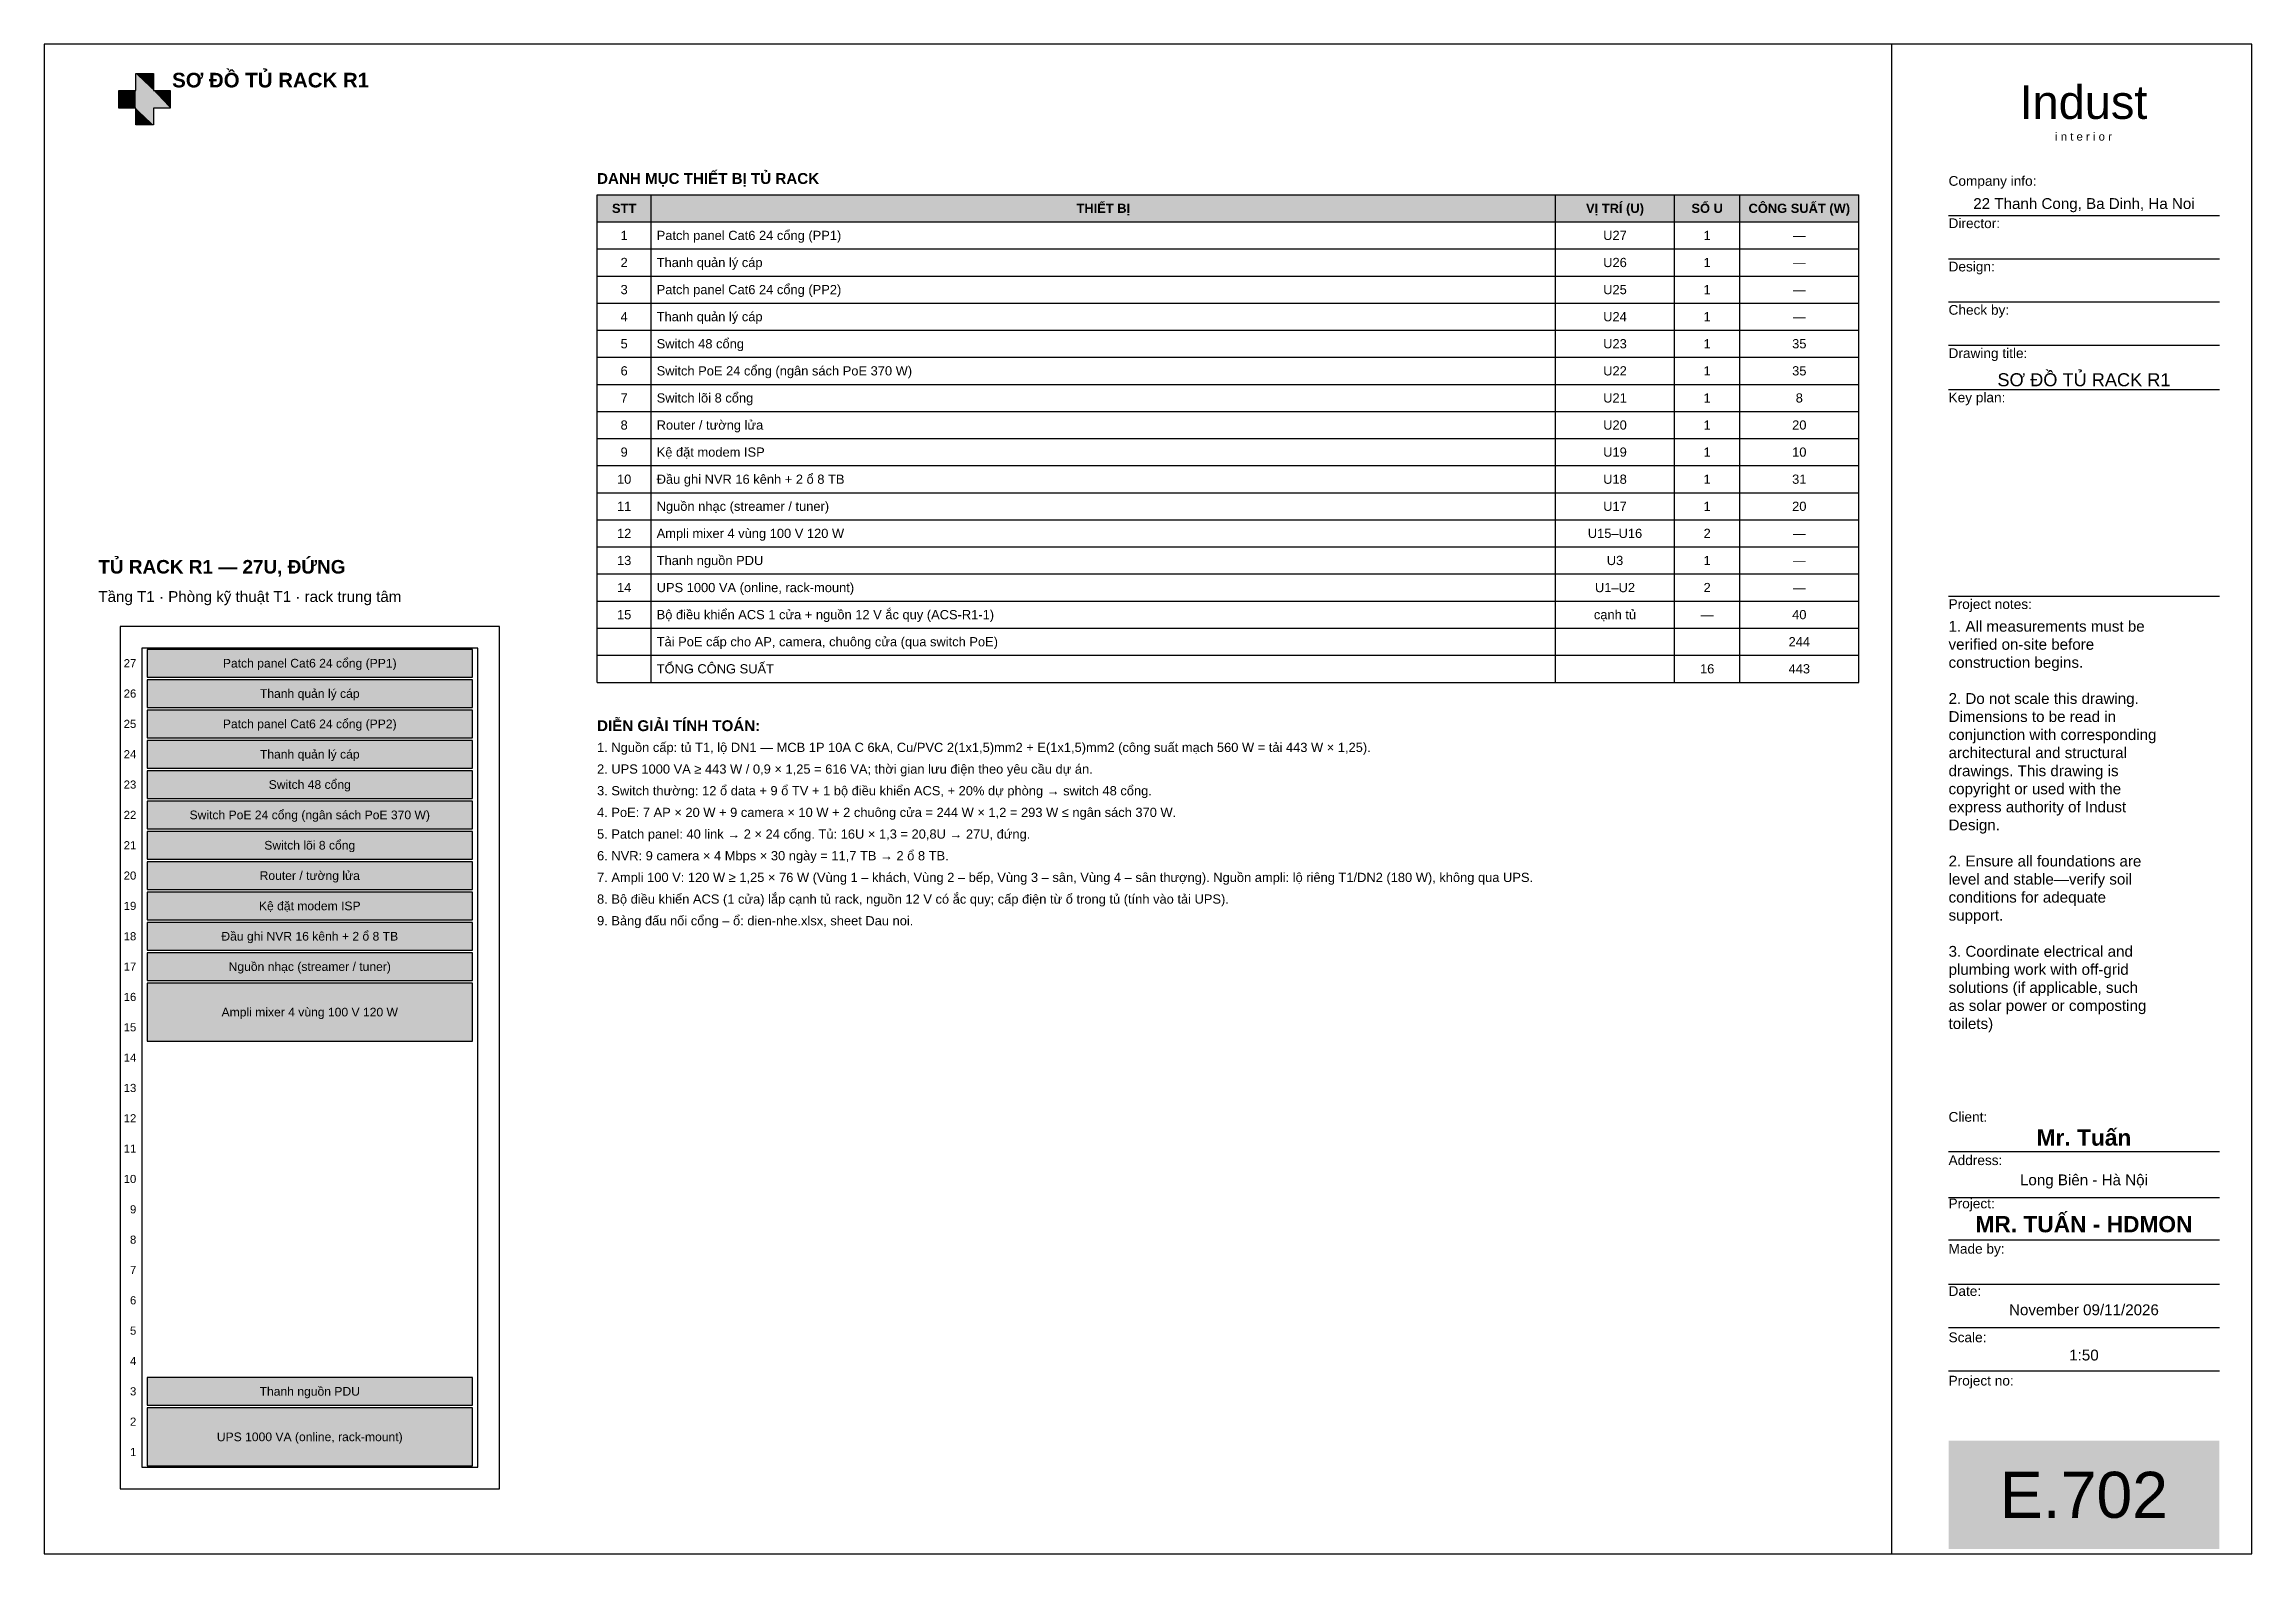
# Model space of a CAD drawing. Extents: x 10 to 417, y 6 to 285.
import ezdxf
from ezdxf.enums import TextEntityAlignment as Align

# ---------------------------------------------------------------- set-up
doc = ezdxf.new("R2010")
doc.units = 0
for name, color, linetype in [('IND-KHUNG', 254, 'CONTINUOUS'), ('IND-KT-GIATRI', 250, 'CONTINUOUS'), ('IND-KT-NET', 8, 'CONTINUOUS'), ('IND-KT-NHAN', 253, 'CONTINUOUS'), ('IND-KT-NOIBAT', 40, 'CONTINUOUS'), ('IND-KT-SOBV', 8, 'CONTINUOUS'), ('IND-KT-SOBV-CHU', 255, 'CONTINUOUS'), ('IND-SLD-CHU', 20, 'CONTINUOUS'), ('IND-SLD-NET', 154, 'CONTINUOUS'), ('IND-SLD-O', 254, 'CONTINUOUS'), ('IND-TIEUDE', 7, 'CONTINUOUS'), ('IND-TIEUDE-ICON', 132, 'CONTINUOUS')]:
    doc.layers.add(name, color=color, linetype=linetype)
doc.styles.add('IND-ARIAL', font='arial.ttf')
doc.styles.add('IND-ARIAL-DAM', font='arialbd.ttf')

# ---------------------------------------------------------------- blocks, each defined once
blk = doc.blocks.new('IND_KHUNG_TEN_GIATRI')
at = {"layer": 'IND-KT-GIATRI', "style": 'IND-ARIAL'}
for tag, height, p in [('CONG_TY', 2, (386.12, 254.498)), ('GIAM_DOC', 2, (386.12, 246.505)), ('THIET_KE', 2, (386.12, 238.512)), ('KIEM_TRA', 2, (386.12, 230.519)), ('TEN_BAN_VE', 2.4, (386.12, 221.781)), ('DIA_CHI', 2, (386.12, 74.29)), ('NGUOI_VE', 2, (386.12, 57.214)), ('NGAY', 2, (386.12, 50.311)), ('TY_LE', 2, (386.12, 41.955)), ('SO_DU_AN', 2, (386.12, 32.872))]:
    blk.add_attdef(tag, text='', height=height, dxfattribs=at).set_placement(p, align=Align.CENTER)
at = {"layer": 'IND-KT-NOIBAT', "style": 'IND-ARIAL-DAM'}
for tag, p in [('CHU_DAU_TU', (386.12, 81.602)), ('DU_AN', (386.12, 65.616))]:
    blk.add_attdef(tag, text='', height=3, dxfattribs=at).set_placement(p, align=Align.CENTER)
at = {"layer": 'IND-KT-SOBV-CHU', "style": 'IND-ARIAL'}
blk.add_attdef('SO_BAN_VE', text='', height=8.5, dxfattribs=at).set_placement((386.12, 12.909), align=Align.CENTER)

msp = doc.modelspace()

# ---------------------------------------------------------------- linework, layer by layer
at = {"layer": 'IND-KHUNG'}
for p, q in [((417.093, 284.927), (9.81, 284.927)), ((9.81, 284.927), (9.81, 6.259)), ((350.606, 284.927), (350.606, 6.259)), ((417.093, 6.259), (417.093, 284.927)), ((9.81, 6.259), (417.093, 6.259))]:
    msp.add_line(p, q, dxfattribs=at)
at = {"layer": 'IND-KT-NET'}
for p, q in [((361.142, 253.318), (411.099, 253.318)), ((361.142, 245.325), (411.099, 245.325)), ((361.142, 237.332), (411.099, 237.332)), ((361.142, 229.339), (411.099, 229.339)), ((361.142, 221.164), (411.099, 221.164)), ((361.142, 183.015), (411.099, 183.015)), ((361.142, 80.558), (411.099, 80.558)), ((361.142, 72.02), (411.099, 72.02)), ((361.142, 64.209), (411.099, 64.209)), ((361.142, 56.034), (411.099, 56.034)), ((361.142, 48.041), (411.099, 48.041)), ((361.142, 40.048), (411.099, 40.048))]:
    msp.add_line(p, q, dxfattribs=at)
at = {"layer": 'IND-KT-SOBV'}
msp.add_solid([(361.142, 7.167), (411.099, 7.167), (361.142, 27.15), (411.099, 27.15)], dxfattribs=at)
at = {"layer": 'IND-SLD-NET'}
for p, q in [((111.81, 257.124), (344.606, 257.124)), ((111.81, 167.124), (111.81, 257.124)), ((121.81, 167.124), (121.81, 257.124)), ((288.606, 167.124), (288.606, 257.124)), ((310.606, 167.124), (310.606, 257.124)), ((322.606, 167.124), (322.606, 257.124)), ((344.606, 167.124), (344.606, 257.124)), ((111.81, 252.124), (344.606, 252.124)), ((111.81, 247.124), (344.606, 247.124)), ((111.81, 242.124), (344.606, 242.124)), ((111.81, 237.124), (344.606, 237.124)), ((111.81, 232.124), (344.606, 232.124)), ((111.81, 227.124), (344.606, 227.124)), ((111.81, 222.124), (344.606, 222.124)), ((111.81, 217.124), (344.606, 217.124)), ((111.81, 212.124), (344.606, 212.124)), ((111.81, 207.124), (344.606, 207.124)), ((111.81, 202.124), (344.606, 202.124)), ((111.81, 197.124), (344.606, 197.124)), ((111.81, 192.124), (344.606, 192.124)), ((111.81, 187.124), (344.606, 187.124)), ((111.81, 182.124), (344.606, 182.124)), ((93.81, 177.459), (23.81, 177.459)), ((23.81, 177.459), (23.81, 18.259)), ((93.81, 18.259), (93.81, 177.459)), ((111.81, 177.124), (344.606, 177.124)), ((89.81, 173.459), (27.81, 173.459)), ((27.81, 173.459), (27.81, 22.259)), ((88.81, 173.209), (28.81, 173.209)), ((28.81, 173.209), (28.81, 168.109)), ((88.81, 168.109), (88.81, 173.209)), ((89.81, 22.259), (89.81, 173.459)), ((111.81, 172.124), (344.606, 172.124)), ((28.81, 168.109), (88.81, 168.109)), ((88.81, 167.609), (28.81, 167.609)), ((28.81, 167.609), (28.81, 162.509)), ((88.81, 162.509), (88.81, 167.609)), ((111.81, 167.124), (344.606, 167.124)), ((28.81, 162.509), (88.81, 162.509)), ((88.81, 162.009), (28.81, 162.009)), ((28.81, 162.009), (28.81, 156.909)), ((88.81, 156.909), (88.81, 162.009)), ((28.81, 156.909), (88.81, 156.909)), ((88.81, 156.409), (28.81, 156.409)), ((28.81, 156.409), (28.81, 151.309)), ((88.81, 151.309), (88.81, 156.409)), ((28.81, 151.309), (88.81, 151.309)), ((88.81, 150.809), (28.81, 150.809)), ((28.81, 150.809), (28.81, 145.709)), ((88.81, 145.709), (88.81, 150.809)), ((28.81, 145.709), (88.81, 145.709)), ((88.81, 145.209), (28.81, 145.209)), ((28.81, 145.209), (28.81, 140.109)), ((88.81, 140.109), (88.81, 145.209)), ((28.81, 140.109), (88.81, 140.109)), ((88.81, 139.609), (28.81, 139.609)), ((28.81, 139.609), (28.81, 134.509)), ((88.81, 134.509), (88.81, 139.609)), ((28.81, 134.509), (88.81, 134.509)), ((88.81, 134.009), (28.81, 134.009)), ((28.81, 134.009), (28.81, 128.909)), ((88.81, 128.909), (88.81, 134.009)), ((28.81, 128.909), (88.81, 128.909)), ((88.81, 128.409), (28.81, 128.409)), ((28.81, 128.409), (28.81, 123.309)), ((88.81, 123.309), (88.81, 128.409)), ((28.81, 123.309), (88.81, 123.309)), ((88.81, 122.809), (28.81, 122.809)), ((28.81, 122.809), (28.81, 117.709)), ((88.81, 117.709), (88.81, 122.809)), ((28.81, 117.709), (88.81, 117.709)), ((88.81, 117.209), (28.81, 117.209)), ((28.81, 117.209), (28.81, 112.109)), ((88.81, 112.109), (88.81, 117.209)), ((28.81, 112.109), (88.81, 112.109)), ((88.81, 111.609), (28.81, 111.609)), ((28.81, 111.609), (28.81, 100.909)), ((88.81, 100.909), (88.81, 111.609)), ((28.81, 100.909), (88.81, 100.909)), ((88.81, 38.809), (28.81, 38.809)), ((28.81, 38.809), (28.81, 33.709)), ((88.81, 33.709), (88.81, 38.809)), ((28.81, 33.709), (88.81, 33.709)), ((88.81, 33.209), (28.81, 33.209)), ((28.81, 33.209), (28.81, 22.509)), ((88.81, 22.509), (88.81, 33.209)), ((27.81, 22.259), (89.81, 22.259)), ((28.81, 22.509), (88.81, 22.509)), ((23.81, 18.259), (93.81, 18.259))]:
    msp.add_line(p, q, dxfattribs=at)
at = {"layer": 'IND-SLD-O'}
for points in [[(111.81, 252.124), (344.606, 252.124), (111.81, 257.124), (344.606, 257.124)], [(28.81, 168.109), (88.81, 168.109), (28.81, 173.209), (88.81, 173.209)], [(28.81, 162.509), (88.81, 162.509), (28.81, 167.609), (88.81, 167.609)], [(28.81, 156.909), (88.81, 156.909), (28.81, 162.009), (88.81, 162.009)], [(28.81, 151.309), (88.81, 151.309), (28.81, 156.409), (88.81, 156.409)], [(28.81, 145.709), (88.81, 145.709), (28.81, 150.809), (88.81, 150.809)], [(28.81, 140.109), (88.81, 140.109), (28.81, 145.209), (88.81, 145.209)], [(28.81, 134.509), (88.81, 134.509), (28.81, 139.609), (88.81, 139.609)], [(28.81, 128.909), (88.81, 128.909), (28.81, 134.009), (88.81, 134.009)], [(28.81, 123.309), (88.81, 123.309), (28.81, 128.409), (88.81, 128.409)], [(28.81, 117.709), (88.81, 117.709), (28.81, 122.809), (88.81, 122.809)], [(28.81, 112.109), (88.81, 112.109), (28.81, 117.209), (88.81, 117.209)], [(28.81, 100.909), (88.81, 100.909), (28.81, 111.609), (88.81, 111.609)], [(28.81, 33.709), (88.81, 33.709), (28.81, 38.809), (88.81, 38.809)], [(28.81, 22.509), (88.81, 22.509), (28.81, 33.209), (88.81, 33.209)]]:
    msp.add_solid(points, dxfattribs=at)
at = {"layer": 'IND-TIEUDE'}
for p, q in [((26.704, 279.477), (29.974, 279.477)), ((26.704, 276.389), (26.704, 279.477)), ((29.974, 279.477), (29.974, 276.389)), ((23.616, 273.119), (23.616, 276.389)), ((23.616, 276.389), (26.704, 276.389)), ((26.704, 273.119), (23.616, 273.119)), ((26.704, 270.031), (26.704, 273.119)), ((29.974, 276.389), (33.062, 276.389)), ((33.062, 273.119), (29.974, 273.119)), ((29.974, 273.119), (29.974, 270.031)), ((33.062, 276.389), (33.062, 273.119)), ((29.974, 270.031), (26.704, 270.031))]:
    msp.add_line(p, q, dxfattribs=at)
at = {"layer": 'IND-TIEUDE-ICON'}
for points in [[(26.704, 279.477), (26.704, 276.389), (29.974, 270.031)], [(26.704, 279.477), (29.974, 270.031), (29.974, 273.119)], [(26.704, 279.477), (29.974, 273.119), (33.062, 273.119)], [(26.704, 279.477), (33.062, 273.119), (29.974, 276.389)], [(29.974, 276.389), (29.974, 279.477), (26.704, 279.477)], [(26.704, 276.389), (23.616, 276.389), (23.616, 273.119)], [(26.704, 276.389), (23.616, 273.119), (26.704, 273.119)], [(26.704, 276.389), (26.704, 273.119), (29.974, 270.031)], [(26.704, 273.119), (26.704, 270.031), (29.974, 270.031)], [(33.062, 273.119), (33.062, 276.389), (29.974, 276.389)]]:
    msp.add_solid(points, dxfattribs=at)

# ---------------------------------------------------------------- block references
at = {"layer": 'IND-SLD-NET'}
msp.add_blockref('IND_KHUNG_TEN_GIATRI', (0, 0), dxfattribs=at).add_auto_attribs({'CONG_TY': '22 Thanh Cong, Ba Dinh, Ha Noi', 'TEN_BAN_VE': 'SƠ ĐỒ TỦ RACK R1', 'CHU_DAU_TU': 'Mr. Tuấn', 'DIA_CHI': 'Long Biên - Hà Nội', 'DU_AN': 'MR. TUẤN - HDMON', 'NGAY': 'November 09/11/2026', 'TY_LE': '1:50', 'SO_BAN_VE': 'E.702'})

# ---------------------------------------------------------------- texts
at = {"layer": 'IND-KT-GIATRI', "style": 'IND-ARIAL'}
for s, p in [('verified on-site before', (361.142, 173.14)), ('1. All measurements must be', (361.142, 176.474)), ('construction begins.', (361.142, 169.807)), ('2. Do not scale this drawing.', (361.142, 163.14)), ('Dimensions to be read in', (361.142, 159.807)), ('conjunction with corresponding', (361.142, 156.474)), ('architectural and structural', (361.142, 153.14)), ('drawings. This drawing is', (361.142, 149.807)), ('copyright or used with the', (361.142, 146.474)), ('express authority of Indust', (361.142, 143.14)), ('Design.', (361.142, 139.807)), ('2. Ensure all foundations are', (361.142, 133.14)), ('level and stable—verify soil', (361.142, 129.807)), ('conditions for adequate', (361.142, 126.474)), ('support.', (361.142, 123.14)), ('3. Coordinate electrical and', (361.142, 116.474)), ('plumbing work with off-grid', (361.142, 113.14)), ('solutions (if applicable, such', (361.142, 109.807)), ('as solar power or composting', (361.142, 106.474)), ('toilets)', (361.142, 103.14))]:
    msp.add_text(s, height=2, dxfattribs=at).set_placement(p)
at = {"layer": 'IND-KT-NHAN', "style": 'IND-ARIAL'}
for s, p in [('Company info:', (361.142, 259.676)), ('Director:', (361.142, 251.865)), ('Design:', (361.142, 243.872)), ('Check by:', (361.142, 235.879)), ('Drawing title:', (361.142, 227.885)), ('Key plan:', (361.142, 219.711)), ('Project notes:', (361.142, 181.562)), ('Client:', (361.142, 86.917)), ('Address:', (361.142, 78.924)), ('Project:', (361.142, 70.93)), ('Made by:', (361.142, 62.574)), ('Date:', (361.142, 54.763)), ('Scale:', (361.142, 46.225)), ('Project no:', (361.142, 38.231))]:
    msp.add_text(s, height=1.8, dxfattribs=at).set_placement(p, align=Align.MIDDLE_LEFT)
at = {"layer": 'IND-SLD-CHU', "style": 'IND-ARIAL'}
for s, p in [('1', (116.81, 249.624)), ('U27', (299.606, 249.624)), ('1', (316.606, 249.624)), ('—', (333.606, 249.624)), ('2', (116.81, 244.624)), ('U26', (299.606, 244.624)), ('1', (316.606, 244.624)), ('—', (333.606, 244.624)), ('3', (116.81, 239.624)), ('U25', (299.606, 239.624)), ('1', (316.606, 239.624)), ('—', (333.606, 239.624)), ('4', (116.81, 234.624)), ('U24', (299.606, 234.624)), ('1', (316.606, 234.624)), ('—', (333.606, 234.624)), ('5', (116.81, 229.624)), ('U23', (299.606, 229.624)), ('1', (316.606, 229.624)), ('35', (333.606, 229.624)), ('6', (116.81, 224.624)), ('U22', (299.606, 224.624)), ('1', (316.606, 224.624)), ('35', (333.606, 224.624)), ('7', (116.81, 219.624)), ('U21', (299.606, 219.624)), ('1', (316.606, 219.624)), ('8', (333.606, 219.624)), ('8', (116.81, 214.624)), ('U20', (299.606, 214.624)), ('1', (316.606, 214.624)), ('20', (333.606, 214.624)), ('9', (116.81, 209.624)), ('U19', (299.606, 209.624)), ('1', (316.606, 209.624)), ('10', (333.606, 209.624)), ('10', (116.81, 204.624)), ('U18', (299.606, 204.624)), ('1', (316.606, 204.624)), ('31', (333.606, 204.624)), ('11', (116.81, 199.624)), ('U17', (299.606, 199.624)), ('1', (316.606, 199.624)), ('20', (333.606, 199.624)), ('12', (116.81, 194.624)), ('U15–U16', (299.606, 194.624)), ('2', (316.606, 194.624)), ('—', (333.606, 194.624)), ('13', (116.81, 189.624)), ('U3', (299.606, 189.624)), ('1', (316.606, 189.624)), ('—', (333.606, 189.624)), ('14', (116.81, 184.624)), ('U1–U2', (299.606, 184.624)), ('2', (316.606, 184.624)), ('—', (333.606, 184.624)), ('15', (116.81, 179.624)), ('cạnh tủ', (299.606, 179.624)), ('—', (316.606, 179.624)), ('40', (333.606, 179.624)), ('244', (333.606, 174.624)), ('16', (316.606, 169.624)), ('443', (333.606, 169.624))]:
    msp.add_text(s, height=1.7, dxfattribs=at).set_placement(p, align=Align.MIDDLE_CENTER)
for s, height, p in [('Patch panel Cat6 24 cổng (PP1)', 1.7, (122.81, 249.624)), ('Thanh quản lý cáp', 1.7, (122.81, 244.624)), ('Patch panel Cat6 24 cổng (PP2)', 1.7, (122.81, 239.624)), ('Thanh quản lý cáp', 1.7, (122.81, 234.624)), ('Switch 48 cổng', 1.7, (122.81, 229.624)), ('Switch PoE 24 cổng (ngân sách PoE 370 W)', 1.7, (122.81, 224.624)), ('Switch lõi 8 cổng', 1.7, (122.81, 219.624)), ('Router / tường lửa', 1.7, (122.81, 214.624)), ('Kệ đặt modem ISP', 1.7, (122.81, 209.624)), ('Đầu ghi NVR 16 kênh + 2 ổ 8 TB', 1.7, (122.81, 204.624)), ('Nguồn nhạc (streamer / tuner)', 1.7, (122.81, 199.624)), ('Ampli mixer 4 vùng 100 V 120 W', 1.7, (122.81, 194.624)), ('Thanh nguồn PDU', 1.7, (122.81, 189.624)), ('Tầng T1 · Phòng kỹ thuật T1 · rack trung tâm', 2, (19.81, 182.959)), ('UPS 1000 VA (online, rack-mount)', 1.7, (122.81, 184.624)), ('Bộ điều khiển ACS 1 cửa + nguồn 12 V ắc quy (ACS-R1-1)', 1.7, (122.81, 179.624)), ('Tải PoE cấp cho AP, camera, chuông cửa (qua switch PoE)', 1.7, (122.81, 174.624)), ('TỔNG CÔNG SUẤT', 1.7, (122.81, 169.624)), ('1. Nguồn cấp: tủ T1, lộ DN1 — MCB 1P 10A C 6kA, Cu/PVC 2(1x1,5)mm2 + E(1x1,5)mm2 (công suất mạch 560 W = tải 443 W × 1,25).', 1.7, (111.81, 155.124)), ('2. UPS 1000 VA ≥ 443 W / 0,9 × 1,25 = 616 VA; thời gian lưu điện theo yêu cầu dự án.', 1.7, (111.81, 151.124)), ('3. Switch thường: 12 ổ data + 9 ổ TV + 1 bộ điều khiển ACS, + 20% dự phòng → switch 48 cổng.', 1.7, (111.81, 147.124)), ('4. PoE: 7 AP × 20 W + 9 camera × 10 W + 2 chuông cửa = 244 W × 1,2 = 293 W ≤ ngân sách 370 W.', 1.7, (111.81, 143.124)), ('5. Patch panel: 40 link → 2 × 24 cổng. Tủ: 16U × 1,3 = 20,8U → 27U, đứng.', 1.7, (111.81, 139.124)), ('6. NVR: 9 camera × 4 Mbps × 30 ngày = 11,7 TB → 2 ổ 8 TB.', 1.7, (111.81, 135.124)), ('7. Ampli 100 V: 120 W ≥ 1,25 × 76 W (Vùng 1 – khách, Vùng 2 – bếp, Vùng 3 – sân, Vùng 4 – sân thượng). Nguồn ampli: lộ riêng T1/DN2 (180 W), không qua UPS.', 1.7, (111.81, 131.124)), ('8. Bộ điều khiển ACS (1 cửa) lắp cạnh tủ rack, nguồn 12 V có ắc quy; cấp điện từ ổ trong tủ (tính vào tải UPS).', 1.7, (111.81, 127.124)), ('9. Bảng đấu nối cổng – ổ: dien-nhe.xlsx, sheet Dau noi.', 1.7, (111.81, 123.124))]:
    msp.add_text(s, height=height, dxfattribs=at).set_placement(p, align=Align.MIDDLE_LEFT)
for s, p in [('27', (26.81, 170.659)), ('26', (26.81, 165.059)), ('25', (26.81, 159.459)), ('24', (26.81, 153.859)), ('23', (26.81, 148.259)), ('22', (26.81, 142.659)), ('21', (26.81, 137.059)), ('20', (26.81, 131.459)), ('19', (26.81, 125.859)), ('18', (26.81, 120.259)), ('17', (26.81, 114.659)), ('16', (26.81, 109.059)), ('15', (26.81, 103.459)), ('14', (26.81, 97.859)), ('13', (26.81, 92.259)), ('12', (26.81, 86.659)), ('11', (26.81, 81.059)), ('10', (26.81, 75.459)), ('9', (26.81, 69.859)), ('8', (26.81, 64.259)), ('7', (26.81, 58.659)), ('6', (26.81, 53.059)), ('5', (26.81, 47.459)), ('4', (26.81, 41.859)), ('3', (26.81, 36.259)), ('2', (26.81, 30.659)), ('1', (26.81, 25.059))]:
    msp.add_text(s, height=1.5, dxfattribs=at).set_placement(p, align=Align.MIDDLE_RIGHT)
at = {"layer": 'IND-TIEUDE', "style": 'IND-ARIAL-DAM'}
msp.add_text('SƠ ĐỒ TỦ RACK R1', height=2.7, dxfattribs=at).set_placement((33.426, 276.934))
at = {"layer": 'IND-TIEUDE', "style": 'IND-ARIAL'}
for s, height, p in [('Indust', 6.2, (386.029, 271.121)), ('i n t e r i o r', 1.5, (386.029, 267.124))]:
    msp.add_text(s, height=height, dxfattribs=at).set_placement(p, align=Align.CENTER)
at = {"layer": 'IND-TIEUDE', "style": 'IND-ARIAL-DAM'}
for s, height, p in [('DANH MỤC THIẾT BỊ TỦ RACK', 2, (111.81, 260.124)), ('TỦ RACK R1 — 27U, ĐỨNG', 2.5, (19.81, 188.459)), ('DIỄN GIẢI TÍNH TOÁN:', 2, (111.81, 159.124))]:
    msp.add_text(s, height=height, dxfattribs=at).set_placement(p, align=Align.MIDDLE_LEFT)
at = {"layer": 'IND-TIEUDE'}
for s, height, style, p in [('STT', 1.7, 'IND-ARIAL-DAM', (116.81, 254.624)), ('THIẾT BỊ', 1.7, 'IND-ARIAL-DAM', (205.208, 254.624)), ('VỊ TRÍ (U)', 1.7, 'IND-ARIAL-DAM', (299.606, 254.624)), ('SỐ U', 1.7, 'IND-ARIAL-DAM', (316.606, 254.624)), ('CÔNG SUẤT (W)', 1.7, 'IND-ARIAL-DAM', (333.606, 254.624)), ('Patch panel Cat6 24 cổng (PP1)', 1.6, 'IND-ARIAL', (58.81, 170.659)), ('Thanh quản lý cáp', 1.6, 'IND-ARIAL', (58.81, 165.059)), ('Patch panel Cat6 24 cổng (PP2)', 1.6, 'IND-ARIAL', (58.81, 159.459)), ('Thanh quản lý cáp', 1.6, 'IND-ARIAL', (58.81, 153.859)), ('Switch 48 cổng', 1.6, 'IND-ARIAL', (58.81, 148.259)), ('Switch PoE 24 cổng (ngân sách PoE 370 W)', 1.6, 'IND-ARIAL', (58.81, 142.659)), ('Switch lõi 8 cổng', 1.6, 'IND-ARIAL', (58.81, 137.059)), ('Router / tường lửa', 1.6, 'IND-ARIAL', (58.81, 131.459)), ('Kệ đặt modem ISP', 1.6, 'IND-ARIAL', (58.81, 125.859)), ('Đầu ghi NVR 16 kênh + 2 ổ 8 TB', 1.6, 'IND-ARIAL', (58.81, 120.259)), ('Nguồn nhạc (streamer / tuner)', 1.6, 'IND-ARIAL', (58.81, 114.659)), ('Ampli mixer 4 vùng 100 V 120 W', 1.6, 'IND-ARIAL', (58.81, 106.259)), ('Thanh nguồn PDU', 1.6, 'IND-ARIAL', (58.81, 36.259)), ('UPS 1000 VA (online, rack-mount)', 1.6, 'IND-ARIAL', (58.81, 27.859))]:
    msp.add_text(s, height=height, dxfattribs=dict(at, style=style)).set_placement(p, align=Align.MIDDLE_CENTER)

doc.saveas('drawing.dxf')
